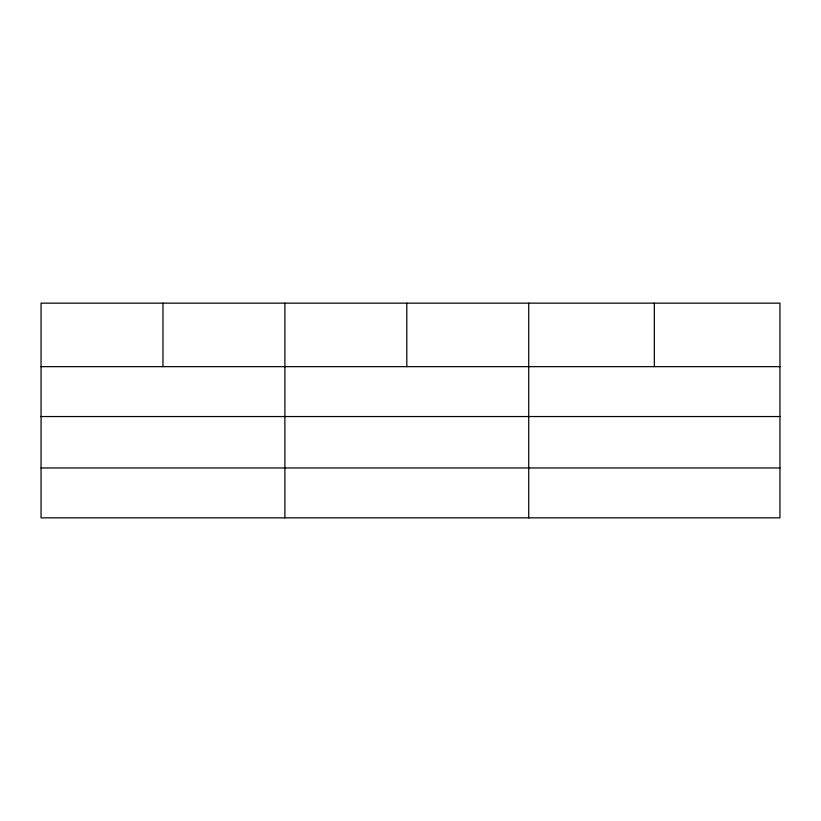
<?xml version="1.0" encoding="UTF-8"?>
<svg xmlns="http://www.w3.org/2000/svg" width="821" height="821" viewBox="0 0 821 821"><rect width="100%" height="100%" fill="white"/><g stroke="black" fill="none" stroke-linecap="round" stroke-linejoin="round"><path stroke-width="1.23" d="M779.95 416.545L779.95 303.154L41.05 303.154L41.05 517.846L779.95 517.846L779.95 416.545L41.05 416.545M41.05 366.659L779.95 366.659M41.05 467.96L779.95 467.96M654.337 303.154L654.337 366.659M528.724 303.154L528.724 517.846M406.805 303.154L406.805 366.659M284.887 303.154L284.887 517.846M162.969 303.154L162.969 366.659"/></g></svg>
